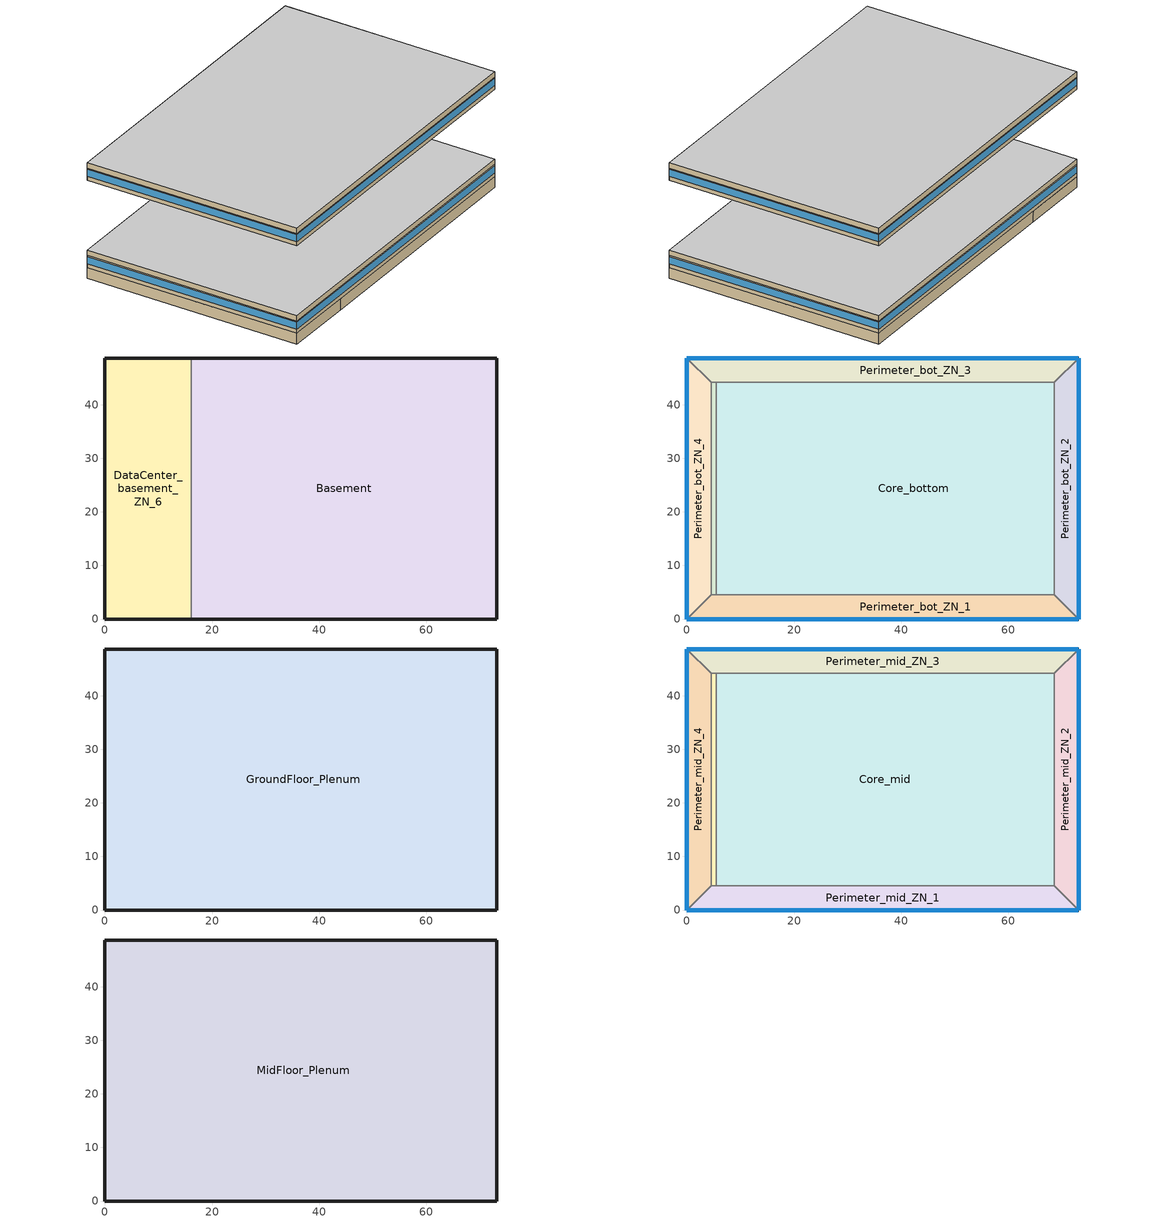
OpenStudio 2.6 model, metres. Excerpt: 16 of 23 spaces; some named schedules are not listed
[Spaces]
Basement
 floor ground: 73.11,48.74 73.11,0 16.08,0 16.08,48.74 z-2.44
 wall ground: 16.08,0 73.11,0 73.11,48.74 16.08,48.74 z-2.44:0
 wall to DataCenter_basement_ZN_6: 16.08,48.74 16.08,0 z-2.44:0
DataCenter_basement_ZN_6
 floor ground: 16.08,48.74 16.08,0 0,0 0,48.74 z-2.44
 wall ground: 16.08,48.74 0,48.74 0,0 16.08,0 z-2.44:0
Core_bottom
 floor to DataCenter_basement_ZN_6: 16.08,44.16 16.08,4.57 5.49,4.57 5.49,44.16 z0
 floor to Basement: 68.53,44.16 68.53,4.57 16.08,4.57 16.08,44.16 z0
 wall to Perimeter_bot_ZN_1: 5.49,4.57 68.53,4.57 z0:2.74
 wall to DataCenter_bot_ZN_6: 5.49,44.16 5.49,4.57 z0:2.74
 wall to Perimeter_bot_ZN_2: 68.53,4.57 68.53,44.16 z0:2.74
 wall to Perimeter_bot_ZN_3: 68.53,44.16 5.49,44.16 z0:2.74
Perimeter_bot_ZN_3
 floor to Basement: 73.11,48.74 68.53,44.16 16.08,44.16 16.08,48.74 z0
 floor to DataCenter_basement_ZN_6: 16.08,48.74 16.08,44.16 4.57,44.16 0,48.74 z0
 wall outside: 73.11,48.74 0,48.74 z0:2.74
 wall to Perimeter_bot_ZN_4: 0,48.74 4.57,44.16 z0:2.74
 wall to Perimeter_bot_ZN_2: 68.53,44.16 73.11,48.74 z0:2.74
 wall to DataCenter_bot_ZN_6: 4.57,44.16 5.49,44.16 z0:2.74
 window: 73.11,48.74 0,48.74 z0.91:2.5
Perimeter_bot_ZN_1
 floor to DataCenter_basement_ZN_6: 16.08,4.57 16.08,0 0,0 4.57,4.57 z0
 floor to Basement: 68.53,4.57 73.11,0 16.08,0 16.08,4.57 z0
 wall outside: 0,0 73.11,0 z0:2.74
 wall to Perimeter_bot_ZN_4: 4.57,4.57 0,0 z0:2.74
 wall to DataCenter_bot_ZN_6: 5.49,4.57 4.57,4.57 z0:2.74
 wall to Perimeter_bot_ZN_2: 73.11,0 68.53,4.57 z0:2.74
 window: 0,0 73.11,0 z0.91:2.5
Perimeter_bot_ZN_2
 floor to Basement: 73.11,48.74 73.11,0 68.53,4.57 68.53,44.16 z0
 wall outside: 73.11,0 73.11,48.74 z0:2.74
 window: 73.11,0 73.11,48.74 z0.91:2.5
Perimeter_bot_ZN_4
 floor to DataCenter_basement_ZN_6: 0,48.74 4.57,44.16 4.57,4.57 0,0 z0
 wall outside: 0,48.74 0,0 z0:2.74
 wall to DataCenter_bot_ZN_6: 4.57,4.57 4.57,44.16 z0:2.74
 window: 0,48.74 0,0 z0.91:2.5
DataCenter_bot_ZN_6
 floor to DataCenter_basement_ZN_6: 5.49,44.16 5.49,4.57 4.57,4.57 4.57,44.16 z0
GroundFloor_Plenum
 floor to Perimeter_bot_ZN_4: 0,48.74 4.57,44.16 4.57,4.57 0,0 z2.74
 floor to Perimeter_bot_ZN_2: 73.11,48.74 73.11,0 68.53,4.57 68.53,44.16 z2.74
 floor to Perimeter_bot_ZN_1: 68.53,4.57 73.11,0 0,0 4.57,4.57 z2.74
 floor to Perimeter_bot_ZN_3: 73.11,48.74 68.53,44.16 4.57,44.16 0,48.74 z2.74
 floor to Core_bottom: 68.53,44.16 68.53,4.57 5.49,4.57 5.49,44.16 z2.74
 floor to DataCenter_bot_ZN_6: 5.49,44.16 5.49,4.57 4.57,4.57 4.57,44.16 z2.74
 wall outside: 73.11,0 73.11,48.74 0,48.74 0,0 73.11,0 z2.74:3.96
 ceiling adiabatic (BTAP-Int-Wall): 73.11,0 73.11,48.74 0,48.74 0,0 z3.96
Perimeter_mid_ZN_2
 floor adiabatic (BTAP-Int-Wall): 73.11,48.74 73.11,0 68.53,4.57 68.53,44.16 z19.82
 wall outside: 73.11,0 73.11,48.74 z19.82:22.56
 wall to Perimeter_mid_ZN_3: 73.11,48.74 68.53,44.16 z19.82:22.56
 wall to Perimeter_mid_ZN_1: 68.53,4.57 73.11,0 z19.82:22.56
 wall to Core_mid: 68.53,44.16 68.53,4.57 z19.82:22.56
 window: 73.11,0 73.11,48.74 z20.73:22.32
Perimeter_mid_ZN_1
 floor adiabatic (BTAP-Int-Wall): 68.53,4.57 73.11,0 0,0 4.57,4.57 z19.82
 wall outside: 0,0 73.11,0 z19.82:22.56
 wall to Perimeter_mid_ZN_4: 4.57,4.57 0,0 z19.82:22.56
 wall to DataCenter_mid_ZN_6: 5.49,4.57 4.57,4.57 z19.82:22.56
 wall to Core_mid: 68.53,4.57 5.49,4.57 z19.82:22.56
 window: 0,0 73.11,0 z20.73:22.32
DataCenter_mid_ZN_6
 floor adiabatic (BTAP-Int-Wall): 5.49,44.16 5.49,4.57 4.57,4.57 4.57,44.16 z19.82
 wall to Perimeter_mid_ZN_4: 4.57,44.16 4.57,4.57 z19.82:22.56
 wall to Core_mid: 5.49,4.57 5.49,44.16 z19.82:22.56
 wall to Perimeter_mid_ZN_3: 5.49,44.16 4.57,44.16 z19.82:22.56
Core_mid
 floor adiabatic (BTAP-Int-Wall): 68.53,44.16 68.53,4.57 5.49,4.57 5.49,44.16 z19.82
 wall to Perimeter_mid_ZN_3: 68.53,44.16 5.49,44.16 z19.82:22.56
Perimeter_mid_ZN_3
 floor adiabatic (BTAP-Int-Wall): 73.11,48.74 68.53,44.16 4.57,44.16 0,48.74 z19.82
 wall outside: 73.11,48.74 0,48.74 z19.82:22.56
 wall to Perimeter_mid_ZN_4: 0,48.74 4.57,44.16 z19.82:22.56
 window: 73.11,48.74 0,48.74 z20.73:22.32
Perimeter_mid_ZN_4
 floor adiabatic (BTAP-Int-Wall): 0,48.74 4.57,44.16 4.57,4.57 0,0 z19.82
 wall outside: 0,48.74 0,0 z19.82:22.56
 window: 0,48.74 0,0 z20.73:22.32
MidFloor_Plenum
 floor to Perimeter_mid_ZN_1: 68.53,4.57 73.11,0 0,0 4.57,4.57 z22.56
 floor to DataCenter_mid_ZN_6: 5.49,44.16 5.49,4.57 4.57,4.57 4.57,44.16 z22.56
 floor to Perimeter_mid_ZN_2: 73.11,48.74 73.11,0 68.53,4.57 68.53,44.16 z22.56
 floor to Perimeter_mid_ZN_4: 0,48.74 4.57,44.16 4.57,4.57 0,0 z22.56
 floor to Core_mid: 68.53,44.16 68.53,4.57 5.49,4.57 5.49,44.16 z22.56
 floor to Perimeter_mid_ZN_3: 73.11,48.74 68.53,44.16 4.57,44.16 0,48.74 z22.56
 wall outside: 73.11,48.74 0,48.74 0,0 73.11,0 73.11,48.74 z22.56:23.78
 ceiling adiabatic (BTAP-Int-Wall): 73.11,0 73.11,48.74 0,48.74 0,0 z23.78
[Building]
LargeOffice-CAN_BC_Vancouver.Intl.AP.718920_CWEC2016.epw created: 2018-09-14 14:09:40 +0000: North Axis {deg}=0; Default Construction Set=BTAP-Mass at hdd = 2800.0; Standards Number of Stories=13; Standards Number of Above Ground Stories=12; Standards Building Type=LargeOffice
[Site]
Vancouver Intl AP_BC_CAN: Latitude {deg}=49.195; Longitude {deg}=-123.184; Time Zone {hr}=-8; Elevation {m}=4.3
[Site:WaterMainsTemperature]
Calculation Method=Correlation; Annual Average Outdoor Air Temperature {C}=10.4083; Maximum Difference In Monthly Average Outdoor Air Temperatures {deltaC}=14.1
[Site:GroundTemperature:BuildingSurface]
19.527, 19.502, 19.536, 19.598, 20.002, 21.64, 22.225, 22.375, 21.449, 20.121, 19.802, 19.633
[SizingPeriod:DesignDay] Barometric Pressure {Pa}=101273; Sky Clearness=0; Rain Indicator=0; Snow Indicator=0; Day of Month=21; Daylight Saving Time Indicator=0; Humidity Indicating Type=Wetbulb; Dry-Bulb Temperature Range Modifier Type=DefaultMultipliers
Name | Maximum Dry-Bulb Temperature {C} | Daily Dry-Bulb Temperature Range {deltaC} | Humidity Indicating Conditions at Maximum Dry-Bulb | Wind Speed {m/s} | Wind Direction {deg} | Month | Day Type | Solar Model Indicator | ASHRAE Taub | ASHRAE Taud
Vancouver Intl AP Ann Htg 99.6% Condns DB | -6.1 | 0 | -6.1 | 3 | 100 | 12 | WinterDesignDay | ASHRAEClearSky
Vancouver Intl AP Ann Clg .4% Condns DB=>MWB | 25.1 | 7.6 | 18.5 | 3.7 | 300 | 7 | SummerDesignDay | ASHRAETau | 0.359 | 2.485
[Material:NoMass] Roughness=Smooth; Thermal Absorptance=0.9; Solar Absorptance=0.7
Name | Thermal Resistance {m2-K/W} | Visible Absorptance
Typical Carpet Pad; Typical Carpet Pad 1 | 0.21648 | 0.8
Typical Insulation 1 | 4.14482 | 0.7
Typical Insulation 2 | 2.90366 | 0.7
Typical Insulation 3 | 4.40527 | 0.7
Typical Carpet Pad 2 | 1.25503 | 0.8
Typical Carpet Pad 3; Typical Carpet Pad 4 | 1.69459 | 0.8
Typical Insulation 4 | 0.416649 | 0.7
Typical Insulation 5 | 0.416667 | 0.7
[Material]
Name | Roughness | Thickness {m} | Conductivity {W/m-K} | Density {kg/m3} | Specific Heat {J/kg-K} | Thermal Absorptance | Solar Absorptance | Visible Absorptance
G05 25mm wood | MediumSmooth | 0.0254 | 0.15 | 608 | 1630 | 0.9 | 0.5 | 0.5
100mm Normalweight concrete floor 1 | MediumSmooth | 0.1016 | 2.31 | 2322 | 832
G01 13mm gypsum board 1 | Smooth | 0.0127 | 0.16 | 800 | 1090 | 0.9 | 0.7 | 0.5
4 in. Normalweight Concrete Floor 1 | MediumRough | 0.1016 | 2.31 | 2322 | 832 | 0.9 | 0.7 | 0.7
1IN Stucco 1 | Smooth | 0.0253 | 0.6918 | 1858 | 837 | 0.9 | 0.7 | 0.92
8IN CONCRETE HW RefBldg 1 | Rough | 0.2032 | 1.311 | 2240 | 836.8 | 0.9 | 0.7 | 0.7
1/2IN Gypsum 1 | Smooth | 0.0127 | 0.16 | 784.9 | 830 | 0.9 | 0.4 | 0.4
Metal Roof Surface 1; F08 Metal surface 1 | Smooth | 0.0008 | 45.28 | 7824 | 500 | 0.9 | 0.7 | 0.7
6 in. Normalweight Concrete Floor 1; 6 in. Normalweight Concrete Floor 2; 6 in. Normalweight Concrete Floor 3 | MediumRough | 0.1524 | 2.31 | 2322 | 832 | 0.9 | 0.7 | 0.7
[Construction]
BTAP-Int-Partition; BTAP-Int-Door: G05 25mm wood
BTAP-Int-Floor: 100mm Normalweight concrete floor 1, Typical Carpet Pad
BTAP-Int-Wall: G01 13mm gypsum board 1, G01 13mm gypsum board 1
BTAP-Int-Ceiling: Typical Carpet Pad, 100mm Normalweight concrete floor 1
BTAP-Int-Window: SimpleGlazing
BTAP-Ext-Floor-Mass:U-0.227: Typical Insulation 1, 4 in. Normalweight Concrete Floor 1, Typical Carpet Pad 1
BTAP-Ext-Wall-Mass:U-0.315: 1IN Stucco 1, 8IN CONCRETE HW RefBldg 1, Typical Insulation 2, 1/2IN Gypsum 1
BTAP-Ext-Roof-Metal:U-0.227: Metal Roof Surface 1, Typical Insulation 3
BTAP-Grnd-Floor-Mass:U-0.757: 6 in. Normalweight Concrete Floor 1, Typical Carpet Pad 2
BTAP-Grnd-Wall-Mass:U-0.568: 6 in. Normalweight Concrete Floor 2, Typical Carpet Pad 3
BTAP-Grnd-Roof-Mass:U-0.568: 6 in. Normalweight Concrete Floor 3, Typical Carpet Pad 4
BTAP-Ext-FixedWindow:U=0.240 SHGC=0.600; BTAP-Ext-GlassDoors:U=0.240 SHGC=0.600; BTAP-Ext-Skylights:U=0.240 SHGC=0.600; BTAP-Ext-DaylightDomes:U=0.240 SHGC=0.600; BTAP-Ext-DaylightDiffuser:U=0.240 SHGC=0.600: SimpleGlazing:U=0.240 SHGC=0.600
BTAP-Ext-Door:U-2.4: F08 Metal surface 1, Typical Insulation 4
BTAP-Ext-OverHeadDoor:U-2.4: Typical Insulation 5
[DefaultConstructionSet]
BTAP-Mass at hdd = 2800.0: Default Exterior Surface Constructions=BTAP-Mass at hdd = 2800.0; Default Interior Surface Constructions=Default Surface Constructions 2; Default Ground Contact Surface Constructions=BTAP-Mass at hdd = 2800.0 1; Default Exterior SubSurface Constructions=BTAP-Mass at hdd = 2800.0; Default Interior SubSurface Constructions=Default Sub Surface Constructions 2; Interior Partition Construction=BTAP-Int-Partition
[DefaultSurfaceConstructions]
Name | Floor Construction | Wall Construction | Roof Ceiling Construction
Default Surface Constructions 2 | BTAP-Int-Floor | BTAP-Int-Wall | BTAP-Int-Ceiling
BTAP-Mass at hdd = 2800.0 | BTAP-Ext-Floor-Mass:U-0.227 | BTAP-Ext-Wall-Mass:U-0.315 | BTAP-Ext-Roof-Metal:U-0.227
BTAP-Mass at hdd = 2800.0 1 | BTAP-Grnd-Floor-Mass:U-0.757 | BTAP-Grnd-Wall-Mass:U-0.568 | BTAP-Grnd-Roof-Mass:U-0.568
[DefaultSubSurfaceConstructions]
Name | Fixed Window Construction | Operable Window Construction | Door Construction | Glass Door Construction | Overhead Door Construction | Skylight Construction | Tubular Daylight Dome Construction | Tubular Daylight Diffuser Construction
Default Sub Surface Constructions 2 | BTAP-Int-Window | BTAP-Int-Window | BTAP-Int-Door
BTAP-Mass at hdd = 2800.0 | BTAP-Ext-FixedWindow:U=0.240 SHGC=0.600 | BTAP-Ext-FixedWindow:U=0.240 SHGC=0.600 | BTAP-Ext-Door:U-2.4 | BTAP-Ext-GlassDoors:U=0.240 SHGC=0.600 | BTAP-Ext-OverHeadDoor:U-2.4 | BTAP-Ext-Skylights:U=0.240 SHGC=0.600 | BTAP-Ext-DaylightDomes:U=0.240 SHGC=0.600 | BTAP-Ext-DaylightDiffuser:U=0.240 SHGC=0.600
[WindowMaterial:SimpleGlazingSystem] Solar Heat Gain Coefficient=0.6; Visible Transmittance=0.21
Name | U-Factor {W/m2-K}
SimpleGlazing | 2.2
SimpleGlazing:U=0.240 SHGC=0.600 | 2.4
[Space]
Name | Space Type | Building Story | Thermal Zone | Part of Total Floor Area
Core_mid | Space Function Office - open plan | Building Story 2 | Core_mid ZN | Yes
Perimeter_mid_ZN_2 | Space Function Office - open plan | Building Story 2 | Perimeter_mid_ZN_2 ZN | Yes
Perimeter_mid_ZN_1 | Space Function Office - open plan | Building Story 2 | Perimeter_mid_ZN_1 ZN | Yes
MidFloor_Plenum | Space Function - undefined - | Building Story 2 | MidFloor_Plenum ZN | No
DataCenter_mid_ZN_6 | Space Function Office - open plan | Building Story 2 | DataCenter_mid_ZN_6 ZN
Core_bottom | Space Function Office - open plan | Building Story 1 | Core_bottom ZN | Yes
Perimeter_bot_ZN_3 | Space Function Office - open plan | Building Story 1 | Perimeter_bot_ZN_3 ZN | Yes
Basement | Space Function Electrical/Mechanical-sch-A | Basement Story 0 | Basement ZN | Yes
Perimeter_bot_ZN_1 | Space Function Office - open plan | Building Story 1 | Perimeter_bot_ZN_1 ZN | Yes
Perimeter_mid_ZN_3 | Space Function Office - open plan | Building Story 2 | Perimeter_mid_ZN_3 ZN | Yes
Perimeter_mid_ZN_4 | Space Function Office - open plan | Building Story 2 | Perimeter_mid_ZN_4 ZN | Yes
GroundFloor_Plenum | Space Function - undefined - | Building Story 1 | GroundFloor_Plenum ZN | No
DataCenter_basement_ZN_6 | Space Function Office - open plan | Basement Story 0 | DataCenter_basement_ZN_6 ZN
Perimeter_bot_ZN_2 | Space Function Office - open plan | Building Story 1 | Perimeter_bot_ZN_2 ZN | Yes
Perimeter_bot_ZN_4 | Space Function Office - open plan | Building Story 1 | Perimeter_bot_ZN_4 ZN | Yes
DataCenter_bot_ZN_6 | Space Function Office - open plan | Building Story 1 | DataCenter_bot_ZN_6 ZN
[BuildingStory]
Name | Nominal Z Coordinate {m}
Basement Story 0 | -2.439
Building Story 1 | 0
Building Story 2 | 19.816
[SpaceType] Standards Building Type=Space Function
Name | Default Schedule Set | Design Specification Outdoor Air Object | Standards Space Type
Space Function Electrical/Mechanical-sch-A | Space Function Electrical/Mechanical-sch-A Schedule Set | Space Function Electrical/Mechanical-sch-A Ventilation | Electrical/Mechanical-sch-A
Space Function Office - open plan | Space Function Office - open plan Schedule Set | Space Function Office - open plan Ventilation | Office - open plan
Space Function - undefined - | Space Function - undefined - Schedule Set | Space Function - undefined - Ventilation | - undefined -
[DesignSpecification:OutdoorAir]
Name | Outdoor Air Flow per Person {m3/s-person} | Outdoor Air Flow per Floor Area {m3/s-m2} | Outdoor Air Flow Air Changes per Hour {1/hr} | Outdoor Air Method
Space Function - undefined - Ventilation | 0 | 0 | 0
Space Function Electrical/Mechanical-sch-A Ventilation |  | 0.0003048 |  | Sum
Space Function Office - open plan Ventilation |  | 0.0004318 |  | Sum
[DefaultScheduleSet] Infiltration Schedule=Always On
Name | Number of People Schedule | People Activity Level Schedule | Lighting Schedule | Electric Equipment Schedule
Space Function - undefined - Schedule Set
Space Function Electrical/Mechanical-sch-A Schedule Set; Space Function Office - open plan Schedule Set | NECB-A-Occupancy | NECB-Activity | NECB-A-Lighting | NECB-A-Electric-Equipment
[ThermostatSetpoint:DualSetpoint]
Name | Heating Setpoint Temperature Schedule | Cooling Setpoint Temperature Schedule
Space Function Electrical/Mechanical-sch-A Thermostat 1; Space Function Office - open plan Thermostat 1; Space Function Office - open plan Thermostat 2; Space Function Office - open plan Thermostat 4; Space Function Office - open plan Thermostat 5; Space Function Office - open plan Thermostat 6; Space Function Office - open plan Thermostat 8; Space Function Office - open plan Thermostat 9; Space Function Office - open plan Thermostat 10; Space Function Office - open plan Thermostat 11; Space Function Office - open plan Thermostat 12; Space Function Office - open plan Thermostat 13; Space Function Office - open plan Thermostat 14; Space Function Office - open plan Thermostat 15 | NECB-A-Thermostat Setpoint-Heating | NECB-A-Thermostat Setpoint-Cooling
Space Function - undefined - Thermostat 1; Space Function - undefined - Thermostat 2
[People:Definition] Number of People Calculation Method=People/Area; Fraction Radiant=0.3
Name | People per Space Floor Area {person/m2}
Space Function Electrical/Mechanical-sch-A People Definition | 0.0049514
Space Function Office - open plan People Definition | 0.0500522
[People] Work Efficiency Schedule=Work Efficiency Schedule; Clothing Insulation Schedule=Clothing Schedule; Air Velocity Schedule=Air Velocity Schedule; Multiplier=1
Name | People Definition | Space or SpaceType
Space Function Electrical/Mechanical-sch-A People | Space Function Electrical/Mechanical-sch-A People Definition | Space Function Electrical/Mechanical-sch-A
Space Function Office - open plan People | Space Function Office - open plan People Definition | Space Function Office - open plan
[Lights:Definition] Design Level Calculation Method=Watts/Area; Fraction Radiant=0.5; Fraction Visible=0.2
Name | Watts per Space Floor Area {W/m2}
Space Function Electrical/Mechanical-sch-A Lights Definition | 13.2999
Space Function Office - open plan Lights Definition | 10.9999
[Lights] Fraction Replaceable=1
Name | Lights Definition | Space or SpaceType
Space Function Electrical/Mechanical-sch-A Lights | Space Function Electrical/Mechanical-sch-A Lights Definition | Space Function Electrical/Mechanical-sch-A
Space Function Office - open plan Lights | Space Function Office - open plan Lights Definition | Space Function Office - open plan
[ElectricEquipment:Definition] Design Level Calculation Method=Watts/Area; Fraction Radiant=0.5
Name | Watts per Space Floor Area {W/m2}
Space Function Electrical/Mechanical-sch-A Elec Equip Definition | 0.999992
Space Function Office - open plan Elec Equip Definition | 7.49994
[ElectricEquipment]
Name | Electric Equipment Definition | Space or SpaceType
Space Function Electrical/Mechanical-sch-A Elec Equip | Space Function Electrical/Mechanical-sch-A Elec Equip Definition | Space Function Electrical/Mechanical-sch-A
Space Function Office - open plan Elec Equip | Space Function Office - open plan Elec Equip Definition | Space Function Office - open plan
[SpaceInfiltration:DesignFlowRate] Schedule=Always On Discrete; Design Flow Rate Calculation Method=Flow/ExteriorArea; Flow per Exterior Surface Area {m3/s-m2}=0.00025; Constant Term Coefficient=0; Temperature Term Coefficient=0; Velocity Term Coefficient=0.224; Velocity Squared Term Coefficient=0
Name | Space or SpaceType
GroundFloor_Plenum Infiltration | GroundFloor_Plenum
MidFloor_Plenum Infiltration | MidFloor_Plenum
Perimeter_bot_ZN_1 Infiltration | Perimeter_bot_ZN_1
Perimeter_bot_ZN_2 Infiltration | Perimeter_bot_ZN_2
Perimeter_bot_ZN_3 Infiltration | Perimeter_bot_ZN_3
Perimeter_bot_ZN_4 Infiltration | Perimeter_bot_ZN_4
Perimeter_mid_ZN_1 Infiltration | Perimeter_mid_ZN_1
Perimeter_mid_ZN_2 Infiltration | Perimeter_mid_ZN_2
Perimeter_mid_ZN_3 Infiltration | Perimeter_mid_ZN_3
Perimeter_mid_ZN_4 Infiltration | Perimeter_mid_ZN_4
[ThermalZone] Use Ideal Air Loads=No
Name | Thermostat | Multiplier
Basement ZN | Space Function Electrical/Mechanical-sch-A Thermostat 1
Core_bottom ZN | Space Function Office - open plan Thermostat 1
Core_mid ZN | Space Function Office - open plan Thermostat 2 | 10
DataCenter_basement_ZN_6 ZN | Space Function Office - open plan Thermostat 4
DataCenter_bot_ZN_6 ZN | Space Function Office - open plan Thermostat 5
DataCenter_mid_ZN_6 ZN | Space Function Office - open plan Thermostat 6 | 10
GroundFloor_Plenum ZN | Space Function - undefined - Thermostat 1
MidFloor_Plenum ZN | Space Function - undefined - Thermostat 2 | 10
Perimeter_bot_ZN_1 ZN | Space Function Office - open plan Thermostat 8
Perimeter_bot_ZN_2 ZN | Space Function Office - open plan Thermostat 9
Perimeter_bot_ZN_3 ZN | Space Function Office - open plan Thermostat 10
Perimeter_bot_ZN_4 ZN | Space Function Office - open plan Thermostat 11
Perimeter_mid_ZN_1 ZN | Space Function Office - open plan Thermostat 12 | 10
Perimeter_mid_ZN_2 ZN | Space Function Office - open plan Thermostat 13 | 10
Perimeter_mid_ZN_3 ZN | Space Function Office - open plan Thermostat 14 | 10
Perimeter_mid_ZN_4 ZN | Space Function Office - open plan Thermostat 15 | 10
[Sizing:Zone] Zone Cooling Design Supply Air Temperature Input Method=SupplyAirTemperature; Zone Cooling Design Supply Air Temperature {C}=14; Zone Cooling Design Supply Air Temperature Difference {deltaC}=11.11; Zone Heating Design Supply Air Temperature Input Method=SupplyAirTemperature; Zone Heating Design Supply Air Temperature {C}=40; Zone Heating Design Supply Air Temperature Difference {deltaC}=11.11; Zone Cooling Design Supply Air Humidity Ratio {kg-H2O/kg-air}=0.0085; Zone Heating Design Supply Air Humidity Ratio {kg-H2O/kg-air}=0.008; Cooling Design Air Flow Method=DesignDay; Heating Design Air Flow Method=DesignDay; Account for Dedicated Outdoor Air System=No; Dedicated Outdoor Air System Control Strategy=NeutralSupplyAir; Dedicated Outdoor Air Low Setpoint Temperature for Design {C}=autosize; Dedicated Outdoor Air High Setpoint Temperature for Design {C}=autosize
Basement ZN; Core_bottom ZN; Core_mid ZN; Core_top ZN; DataCenter_basement_ZN_6 ZN; DataCenter_bot_ZN_6 ZN; DataCenter_mid_ZN_6 ZN; DataCenter_top_ZN_6 ZN; GroundFloor_Plenum ZN; MidFloor_Plenum ZN; Perimeter_bot_ZN_1 ZN; Perimeter_bot_ZN_2 ZN; Perimeter_bot_ZN_3 ZN; Perimeter_bot_ZN_4 ZN; Perimeter_mid_ZN_1 ZN; Perimeter_mid_ZN_2 ZN; Perimeter_mid_ZN_3 ZN; Perimeter_mid_ZN_4 ZN; Perimeter_top_ZN_1 ZN; Perimeter_top_ZN_2 ZN; Perimeter_top_ZN_3 ZN; Perimeter_top_ZN_4 ZN; TopFloor_Plenum ZN
[Zone equipment]
Basement ZN: Zone HVAC Ideal Loads Air System 1
Core_bottom ZN: Zone HVAC Ideal Loads Air System 2
Core_mid ZN: Zone HVAC Ideal Loads Air System 3
Core_top ZN: Zone HVAC Ideal Loads Air System 4
DataCenter_basement_ZN_6 ZN: Zone HVAC Ideal Loads Air System 5
DataCenter_bot_ZN_6 ZN: Zone HVAC Ideal Loads Air System 6
DataCenter_mid_ZN_6 ZN: Zone HVAC Ideal Loads Air System 7
DataCenter_top_ZN_6 ZN: Zone HVAC Ideal Loads Air System 8
GroundFloor_Plenum ZN: Zone HVAC Ideal Loads Air System 9
MidFloor_Plenum ZN: Zone HVAC Ideal Loads Air System 10
Perimeter_bot_ZN_1 ZN: Zone HVAC Ideal Loads Air System 11
